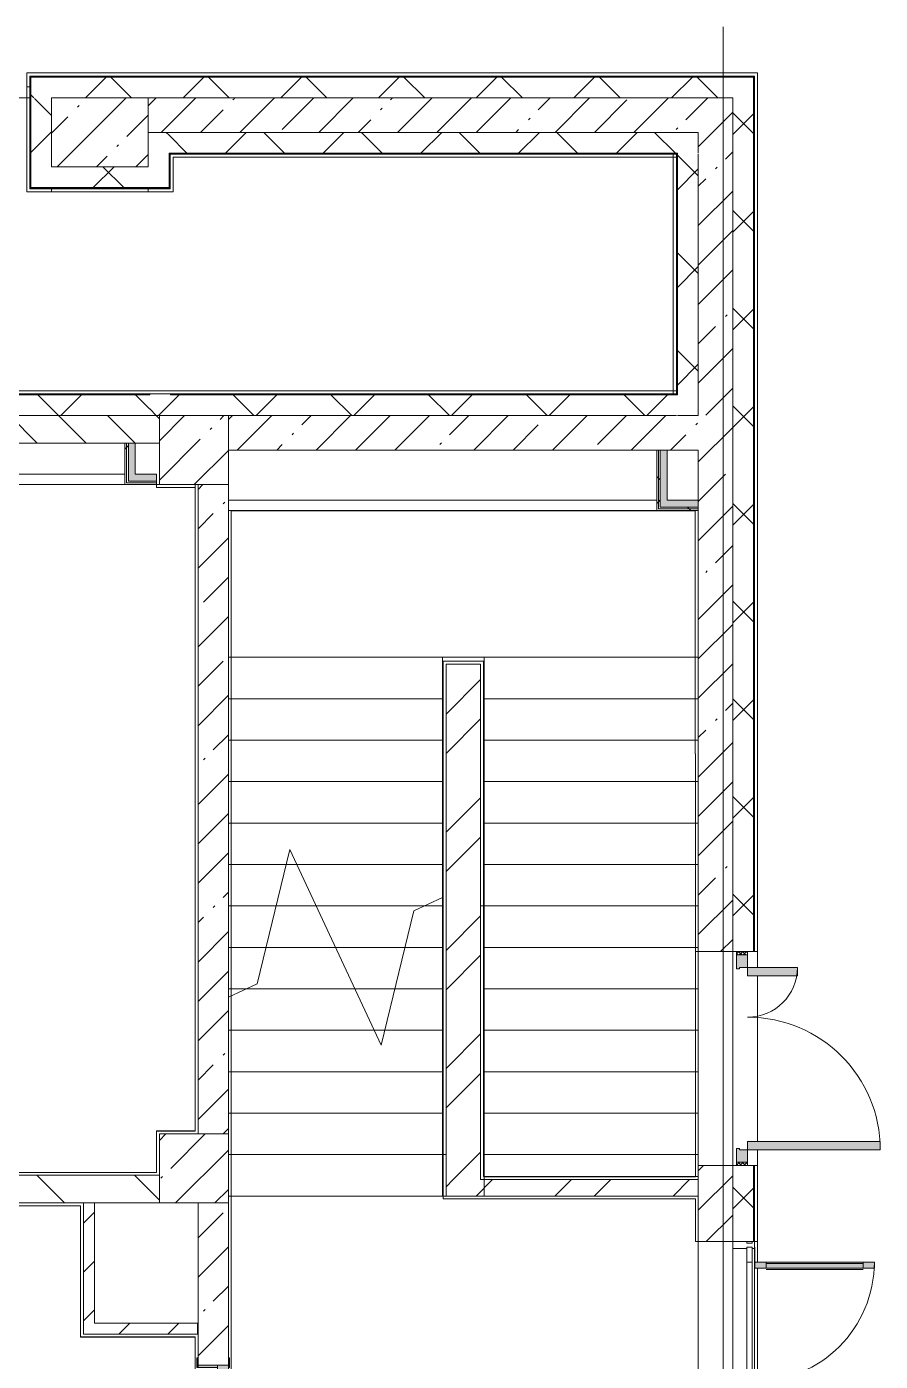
# Model space of a CAD drawing. Header units: millimetres. Extents: x -4029 to 232974, y -8553 to 104777.
# Drawn here: x 191056 to 197234, y 12254 to 21915 of the extents above; entities that cross this region are included whole.
import ezdxf

# ---------------------------------------------------------------- set-up
doc = ezdxf.new("R2010")
doc.units = ezdxf.units.MM
for name, color, linetype, lineweight in [('A-AREA-BNDY-1', 7, 'Continuous', 5), ('A-GLAZ-CWMG-2', 7, 'Continuous', 5), ('A-WALL', 7, 'Continuous', 9), ('A-WALL-4', 7, 'Continuous', 5), ('I-WALL-6', 7, 'Continuous', 5), ('S-COLS-2', 7, 'Continuous', 5), ('S-STRS-2', 7, 'Continuous', 5), ('S-STRS-MBND-2', 7, 'Continuous', 5), ('Оси', 7, 'Continuous', 9)]:
    doc.layers.add(name, color=color, linetype=linetype, lineweight=lineweight)
for name, color, linetype, lineweight, true_color in [('A-DETL-GENF-10', 7, 'Continuous', 5, 0xe2e2e2), ('A-DETL-GENF-9', 7, 'Continuous', 5, 0xaaaaaa), ('A-DOOR-3', 7, 'Continuous', 5, 0xaaaaaa), ('A-DOOR-4', 7, 'Continuous', 5, 0xe2e2e2), ('A-DOOR-FRAM-3', 7, 'Continuous', 5, 0xe2e2e2), ('A-DOOR-FRAM-4', 7, 'Continuous', 5, 0xaaaaaa), ('A-FLOR-2', 7, 'Continuous', 5, 0xaaaaaa), ('I-WALL-4', 7, 'Continuous', 5, 0xe7e7e7)]:
    doc.layers.add(name, color=color, linetype=linetype, lineweight=lineweight, true_color=true_color)
pattern_1 = [(45, (71086.4, 0), (-353.5534, 353.5534), []), (135, (71086.4, 0), (-353.5534, -353.5534), [])]
pattern_2 = [(45, (71086.4, 0), (-285.1231, 285.1231), []), (45, (71371.53, 0), (-285.1231, 285.1231), [504.031, -100.806, 16.764, -84.042])]
pattern_3 = [(45, (71086.4, 0), (-427.6843, 427.6843), []), (45, (71371.5, 0), (-427.6843, 427.6843), [])]
pattern_4 = [(45, (71086.4, 0), (-176.7767, 176.7767), [])]
pattern_5 = [(45, (71086.4, 0), (-530.33, 530.33), []), (135, (71086.4, 0), (-530.33, -530.33), [])]

# ---------------------------------------------------------------- blocks, each defined once
blk = doc.blocks.new('110_Дверь_СКБ_2Ст - Д-1_л_Лестничная клетка EIS60 2-32142534-1_2_1_птичка')
at = {"layer": 'A-DOOR-4'}
for points in [[(612.5, 1010), (612.5, 110), (662.5, 110), (662.5, 1010), (639.9, 1010)], [(-637.5, 510), (-637.5, 110), (-587.5, 110), (-587.5, 510)], [(712.4, 30), (697.5, 30), (699.6, -110), (712.5, -110), (712.5, 30)]]:
    blk.add_hatch(color=256, dxfattribs=at).paths.add_polyline_path(points)
h = blk.add_hatch(color=256, dxfattribs=at)
h.paths.add_polyline_path([(662.5, 110), (662.5, 60), (652.5, 60), (652.5, 30), (712.5, 32.6), (712.5, 110)])
h.paths.add_polyline_path([(-637.5, 110), (-687.5, 110), (-687.2, 30), (-627.5, 35.6), (-627.5, 60), (-637.5, 60), (-637.5, 104.8)])
at = {"layer": 'A-DOOR-FRAM-3'}
for points in [[(-695.5, 118), (-742.5, 118), (-742.5, 110), (-672.5, 110), (-672.5, 118), (-687.5, 118)], [(728.3, 118), (697.5, 118), (697.5, 110), (767.5, 110), (767.5, 118), (729.9, 118)], [(-672.5, 30), (-687.5, 30), (-687.4, -110), (-672.5, -110), (-672.5, -21.5)], [(-687.4, -110), (-742.5, -110.2), (-742.5, -118), (-672.5, -118), (-674.5, -110)], [(767.5, -110), (697.5, -110), (698.9, -118), (767.5, -118)]]:
    blk.add_hatch(color=256, dxfattribs=at).paths.add_polyline_path(points)
at = {"layer": 'A-DOOR-3'}
for p, q in [((662.5, 1010), (612.5, 1010)), ((612.5, 1010), (612.5, 110)), ((662.5, 110), (662.5, 1010)), ((-637.5, 510), (-637.5, 110)), ((-587.5, 510), (-637.5, 510)), ((-587.5, 110), (-587.5, 510)), ((-637.5, 110), (-587.5, 110)), ((612.5, 110), (662.5, 110))]:
    blk.add_line(p, q, dxfattribs=at)
for centre, radius, start, end in [((662.5, 110), 900, 90, 180), ((-637.5, 110), 400, 360, 90)]:
    blk.add_arc(centre, radius, start, end, dxfattribs=at)
at = {"layer": 'A-DOOR-FRAM-4'}
for p, q in [((-672.5, 118), (-742.5, 118)), ((-742.5, 118), (-742.5, 110)), ((-742.5, 110), (-672.5, 110)), ((-637.5, 110), (-687.5, 110)), ((-687.5, 110), (-687.5, 30)), ((-672.5, 110), (-672.5, 118)), ((-637.5, 60), (-637.5, 110)), ((662.5, 110), (662.5, 60)), ((712.5, 110), (662.5, 110)), ((767.5, 118), (697.5, 118)), ((697.5, 118), (697.5, 110)), ((697.5, 110), (767.5, 110)), ((712.5, 30), (712.5, 110)), ((767.5, 110), (767.5, 118)), ((-687.5, 30), (-627.5, 30)), ((-672.5, 30), (-687.5, 30)), ((-687.5, 30), (-687.5, -110)), ((-672.5, -110), (-672.5, 30)), ((-627.5, 60), (-637.5, 60)), ((-627.5, 30), (-627.5, 60)), ((662.5, 60), (652.5, 60)), ((652.5, 60), (652.5, 30)), ((652.5, 30), (712.5, 30)), ((712.5, 30), (697.5, 30)), ((697.5, 30), (697.5, -110)), ((712.5, -110), (712.5, 30)), ((-672.5, -110), (-742.5, -110)), ((-742.5, -110), (-742.5, -118)), ((-742.5, -118), (-672.5, -118)), ((-687.5, -110), (-672.5, -110)), ((-672.5, -118), (-672.5, -110)), ((697.5, -110), (712.5, -110)), ((767.5, -110), (697.5, -110)), ((697.5, -110), (697.5, -118)), ((697.5, -118), (767.5, -118)), ((767.5, -118), (767.5, -110))]:
    blk.add_line(p, q, dxfattribs=at)
blk = doc.blocks.new('BSC_Колонна _Прямоугольная - 700х500-23282984-1_2_1_птичка')
at = {"layer": 'S-COLS-2'}
h = blk.add_hatch(dxfattribs=at)
h.set_pattern_fill('FP_192', color=256, style=0, pattern_type=2)
h.set_pattern_definition([(45, (-120500, -21150), (-285.1231, 285.1231), []), (45, (-120214.88, -21150), (-285.1231, 285.1231), [504.031, -100.806, 16.764, -84.042])])
h.paths.add_polyline_path([(-350, -250), (350, -250), (350, 250), (-350, 250)])
for p, q in [((350, 250), (-350, 250)), ((-350, 250), (-350, -250)), ((350, -250), (350, 250)), ((-350, -250), (350, -250))]:
    blk.add_line(p, q, dxfattribs=at)
blk = doc.blocks.new('110_Дверь_СКБ_2Ст_Наружная - ДН-3_1_л__ Двухстворчатая 1200 х2900 из подвала EI30-23667726-1_2_1_птичка')
at = {"layer": 'A-DOOR-3'}
h = blk.add_hatch(dxfattribs=at)
h.set_pattern_fill('FP_84', color=256, style=0, pattern_type=2)
h.set_pattern_definition([(135, (1526.41, 143.685), (-14.14214, -14.14214), []), (225, (1526.41, 143.685), (14.14214, -14.14214), [])])
h.paths.add_polyline_path([(794.5, 29), (769.5, 29), (769.9, -51), (794.5, -51), (794.5, -31)])
at = {"layer": 'A-DOOR-4'}
for points in [[(679.5, 31), (679.5, 989), (619.5, 989), (619.5, 29), (679.5, 29)], [(-580.5, 389), (-640.5, 389), (-640.5, 29), (-580.5, 31), (-580.5, 101)]]:
    blk.add_hatch(color=256, dxfattribs=at).paths.add_polyline_path(points)
h = blk.add_hatch(color=256, dxfattribs=at)
h.paths.add_polyline_path([(769.5, -39.6), (769.5, 29), (679.5, 29), (679.5, -31), (669.5, -31), (669.5, -51), (769.5, -50.6)])
h.paths.add_polyline_path([(-630.5, -51), (-630.5, -31), (-640.5, -31), (-640.5, 29), (-730.5, 29), (-730.5, -51), (-640.5, -51)])
at = {"layer": 'A-DOOR-FRAM-4'}
h = blk.add_hatch(dxfattribs=at)
h.set_pattern_fill('FP_85', color=256, style=0, pattern_type=2)
h.set_pattern_definition([(45, (-596.384, 143.685), (-14.1421, 14.1421), []), (135, (-596.384, 143.685), (-14.1421, -14.1421), [])])
h.paths.add_polyline_path([(-730.5, -51), (-730.5, 29), (-755.5, 29), (-755.5, -51)])
at = {"layer": 'A-DOOR-3'}
for p, q in [((679.5, 989), (619.5, 989)), ((619.5, 989), (619.5, 29)), ((679.5, 29), (679.5, 989)), ((-640.5, 389), (-640.5, 29)), ((-580.5, 389), (-640.5, 389)), ((-580.5, 29), (-580.5, 389)), ((-640.5, 29), (-580.5, 29)), ((619.5, 29), (679.5, 29))]:
    blk.add_line(p, q, dxfattribs=at)
for centre, radius, start, end in [((679.5, 29), 960, 90, 180), ((-640.5, 29), 360, 0, 90)]:
    blk.add_arc(centre, radius, start, end, dxfattribs=at)
at = {"layer": 'A-DOOR-FRAM-4'}
for p, q in [((-730.5, 29), (-755.5, 29)), ((-755.5, 29), (-755.5, -51)), ((-640.5, 29), (-730.5, 29)), ((-730.5, 29), (-730.5, -51)), ((-730.5, -51), (-730.5, 29)), ((-640.5, -31), (-640.5, 29)), ((679.5, 29), (679.5, -31)), ((769.5, 29), (679.5, 29)), ((769.5, -51), (769.5, 29)), ((794.5, 29), (769.5, 29)), ((769.5, 29), (769.5, -51)), ((794.5, -51), (794.5, 29)), ((-755.5, -51), (-730.5, -51)), ((-730.5, -51), (-630.5, -51)), ((-630.5, -31), (-640.5, -31)), ((-630.5, -51), (-630.5, -31)), ((679.5, -31), (669.5, -31)), ((669.5, -31), (669.5, -51)), ((669.5, -51), (769.5, -51)), ((769.5, -51), (794.5, -51))]:
    blk.add_line(p, q, dxfattribs=at)
blk = doc.blocks.new('Прямоугольный импост - Импост структурный с накладкой - 160мм-18691760-1_2_1_птичка')
at = {"layer": 'A-GLAZ-CWMG-2'}
for p, q in [((-50, 0), (-50, 17)), ((-50, 17), (0, 17)), ((0, 0), (-10, 0)), ((-10, 0), (-10, -40)), ((0, 17), (0, 0)), ((-50, -140), (-50, -40)), ((-10, -40), (0, -40)), ((0, -40), (0, -140)), ((0, -140), (-50, -140))]:
    blk.add_line(p, q, dxfattribs=at)
blk = doc.blocks.new('Дверь_Витражная_СКБ_2Ст - ВН-6-31912847-1_2_1_птичка')
at = {"layer": 'A-DETL-GENF-10'}
for points in [[(-643, -39), (-643, -370), (-598, -370), (-598, -20), (-643, -20)], [(562, -39), (562, -884), (607, -884), (607, -20), (562, -20)], [(607, -17), (607, -20), (705, -17)]]:
    blk.add_hatch(color=256, dxfattribs=at).paths.add_polyline_path(points)
at = {"layer": 'A-DETL-GENF-9'}
for p, q in [((-607, -20), (-715, -20)), ((-715, -20), (-607, -20)), ((-598, -20), (-643, -20)), ((-643, -370), (-643, -20)), ((-598, -20), (-643, -20)), ((-643, -20), (-643, -370)), ((-598, -370), (-598, -20)), ((-598, -370), (-598, -20)), ((562, -20), (607, -20)), ((562, -884), (562, -20)), ((562, -20), (562, -884)), ((607, -20), (562, -20)), ((607, -884), (607, -20)), ((607, -884), (607, -20)), ((607, -20), (715, -20)), ((607, -20), (715, -20)), ((-643, -100), (-598, -100)), ((-633, -290), (-633, -100)), ((-589, -290), (-589, -100)), ((553, -804), (553, -100)), ((607, -100), (562, -100)), ((597, -804), (597, -100)), ((-643, -290), (-598, -290)), ((-643, -370), (-598, -370)), ((-643, -370), (-598, -370)), ((607, -804), (562, -804)), ((607, -884), (562, -884)), ((562, -884), (607, -884))]:
    blk.add_line(p, q, dxfattribs=at)
at = {"layer": 'A-DOOR-3'}
for p, q in [((-715, 40), (-607, 40)), ((-715, 0), (-715, 40)), ((-607, 40), (-607, 0)), ((607, 40), (715, 40)), ((607, 0), (607, 40)), ((715, 40), (715, 0)), ((-607, 0), (-715, 0)), ((-607, -370), (-607, -20)), ((715, 0), (607, 0)), ((607, -884), (607, -20))]:
    blk.add_line(p, q, dxfattribs=at)
for centre, radius, start, end in [((-607, -20), 350, 270, 0), ((607, -20), 864, 180, 270)]:
    blk.add_arc(centre, radius, start, end, dxfattribs=at)
blk = doc.blocks.new('Прямоугольный импост - Импост структурный с накладкой - 160мм-23689444-1_2_1_птичка')
at = {"layer": 'A-GLAZ-CWMG-2'}
for p, q in [((125081, 13070), (125081, 11660)), ((125238, 13070), (125238, 11660)), ((125181, 12972), (125181, 11758)), ((125221, 12972), (125221, 11758))]:
    blk.add_line(p, q, dxfattribs=at)
blk = doc.blocks.new('BSC_Колонна _Прямоугольная - 500х500-V170-1_2_1_птичка')
at = {"layer": 'S-COLS-2'}
h = blk.add_hatch(dxfattribs=at)
h.set_pattern_fill('FP_204', color=256, style=0, pattern_type=2)
h.set_pattern_definition([(45, (-121180, -18850), (-285.1231, 285.1231), []), (45, (-120894.88, -18850), (-285.1231, 285.1231), [504.031, -100.806, 16.764, -84.042])])
h.paths.add_polyline_path([(230, -250), (250, -250), (250, 250), (-250, 250), (-250, -250), (30, -250)])
for p, q in [((250, 250), (-250, 250)), ((-250, 250), (-250, -250)), ((250, -250), (250, 250)), ((-250, -250), (250, -250))]:
    blk.add_line(p, q, dxfattribs=at)
blk = doc.blocks.new('BSC_Колонна _Прямоугольная - 500х500-22291386-1_2_1_птичка')
at = {"layer": 'S-COLS-2'}
h = blk.add_hatch(dxfattribs=at)
h.set_pattern_fill('FP_205', color=256, style=0, pattern_type=2)
h.set_pattern_definition([(45, (-121180, -13650), (-285.1231, 285.1231), []), (45, (-120894.88, -13650), (-285.1231, 285.1231), [504.031, -100.806, 16.764, -84.042])])
h.paths.add_polyline_path([(-250, -250), (250, -250), (250, 250), (-250, 250), (-250, -200)])
for p, q in [((250, 250), (-250, 250)), ((-250, 250), (-250, -250)), ((250, -250), (250, 250)), ((-250, -250), (250, -250))]:
    blk.add_line(p, q, dxfattribs=at)
blk = doc.blocks.new('BSC_Колонна _Прямоугольная - 500х500-V177-1_2_1_птичка')
at = {"layer": 'S-COLS-2'}
for p, q in [((250, 250), (-250, 250)), ((-250, 250), (-250, -250)), ((250, -250), (250, 250)), ((-250, -250), (250, -250))]:
    blk.add_line(p, q, dxfattribs=at)
blk = doc.blocks.new('Зашивка приборов отопления2 - Зашивка приборов отопления-33269377-1_2_1_птичка')
at = {"layer": 'A-WALL-4'}
for p, q in [((119410, 18900), (118210, 18900)), ((120680.1, 18675), (120680.1, 18900)), ((118010, 18675), (120680.1, 18675)), ((120680.1, 18675), (118010, 18675)), ((120680.1, 18600), (120680.1, 18675)), ((118010, 18600), (120680.1, 18600))]:
    blk.add_line(p, q, dxfattribs=at)
blk = doc.blocks.new('Зашивка приборов отопления3 - Зашивка приборов отопления-33270266-1_2_1_птичка')
at = {"layer": 'A-WALL-4'}
for p, q in [((121430, 18487.5), (124530, 18487.5)), ((124530, 18487.5), (121430, 18487.5)), ((121430, 18412.5), (124530, 18412.5))]:
    blk.add_line(p, q, dxfattribs=at)

msp = doc.modelspace()

# ---------------------------------------------------------------- hatches: boundary and pattern name
at = {"layer": 'A-WALL-4'}
h = msp.add_hatch(dxfattribs=at)
h.set_pattern_fill('FP_135', color=256, style=0, pattern_type=2)
h.set_pattern_definition(pattern_1)
h.paths.add_polyline_path([(196166.4063, 21400), (196162.0373, 21550), (191086.4063, 21550), (191086.4063, 21400), (196000.2185, 21400)])
h = msp.add_hatch(dxfattribs=at)
h.set_pattern_fill('FP_135', color=256, style=0, pattern_type=2)
h.set_pattern_definition(pattern_1)
h.paths.add_polyline_path([(196316.4063, -250), (196316.4063, 7700.0442), (196166.4063, 7700.0442), (196166.4063, -250), (196276.4063, -250)])
h.paths.add_polyline_path([(196314.7586, 8900.0442), (196316.4063, 8900.0442), (196316.4063, 10820.0001), (196166.4063, 10820.0001), (196166.4063, 8900.0442), (196276.4063, 8900.0442)])
h.paths.add_polyline_path([(196316.4063, 13120.0001), (196316.4063, 13670.0001), (196166.4063, 13670.0001), (196166.4063, 13120.0001), (196276.4063, 13120.0001)])
h.paths.add_polyline_path([(196316.4063, 15220.0001), (196316.4063, 21550), (196166.4063, 21550), (196166.4063, 15220.0001), (196276.4063, 15220.0001)])
h = msp.add_hatch(dxfattribs=at)
h.set_pattern_fill('FP_135', color=256, style=0, pattern_type=2)
h.set_pattern_definition(pattern_1)
h.paths.add_polyline_path([(191236.4063, 20750), (191236.4063, 21400), (191086.4063, 21395.4361), (191086.4063, 20750)])
h = msp.add_hatch(dxfattribs=at)
h.set_pattern_fill('FP_135', color=256, style=0, pattern_type=2)
h.set_pattern_definition(pattern_1)
h.paths.add_polyline_path([(191936.4063, 20750), (192086.4063, 20750), (192086.4063, 21150), (191936.4063, 21150), (191936.4063, 20900)])
h = msp.add_hatch(dxfattribs=at)
h.set_pattern_fill('FP_135', color=256, style=0, pattern_type=2)
h.set_pattern_definition(pattern_1)
h.paths.add_polyline_path([(195766.4063, 21000), (195916.4063, 21000), (195916.4063, 21150), (192086.4063, 21150), (192089.4062, 21000.0041), (193902.7026, 21000)])
h = msp.add_hatch(dxfattribs=at)
h.set_pattern_fill('FP_135', color=256, style=0, pattern_type=2)
h.set_pattern_definition(pattern_1)
h.paths.add_polyline_path([(195916.4063, 19100), (195916.4063, 21000), (195766.4063, 20997), (195766.4063, 19100), (195862.5691, 19100)])
h = msp.add_hatch(dxfattribs=at)
h.set_pattern_fill('FP_135', color=256, style=0, pattern_type=2)
h.set_pattern_definition(pattern_1)
h.paths.add_polyline_path([(191236.4063, 20750), (191936.4063, 20750), (191936.4063, 20900), (191236.4063, 20900)])
h = msp.add_hatch(dxfattribs=at)
h.set_pattern_fill('FP_135', color=256, style=0, pattern_type=2)
h.set_pattern_definition(pattern_1)
h.paths.add_polyline_path([(183986.855, 19100), (183995.2438, 19100), (183976.855, 19125), (183985.37, 19103.7125)])
h.paths.add_polyline_path([(183906.855, 19100), (183886.855, 19218.2489), (183892.184, 19100)])
h.paths.add_polyline_path([(187186.855, 19100), (189288.4062, 19100), (189288.4062, 19250), (186586.855, 19250), (186586.855, 19100), (187186.4062, 19100)])
h.paths.add_polyline_path([(191938.4063, 19100), (191946.4063, 19100), (191943.4063, 19250), (190504.4062, 19250), (190504.4062, 19100), (191805.1867, 19100)])
h.paths.add_polyline_path([(183942.747, 19158.92), (183939.5022, 19177.0545), (183936.855, 19180.7139), (183936.855, 19250), (183886.7331, 19250), (183892.184, 19228.8159), (183939.5022, 19163.4054)])
h = msp.add_hatch(dxfattribs=at)
h.set_pattern_fill('FP_135', color=256, style=0, pattern_type=2)
h.set_pattern_definition(pattern_1)
h.paths.add_polyline_path([(192016.4063, 19100), (192096.4063, 19100), (192096.4063, 19258), (191946.4063, 19253), (191946.4063, 19100)])
h = msp.add_hatch(dxfattribs=at)
h.set_pattern_fill('FP_135', color=256, style=0, pattern_type=2)
h.set_pattern_definition(pattern_1)
h.paths.add_polyline_path([(195758.4063, 19100), (195766.4063, 19100), (195763.4063, 19250), (192096.4063, 19250), (192096.4063, 19100), (194951.4605, 19100)])
h = msp.add_hatch(dxfattribs=at)
h.set_pattern_fill('FP_117', color=256, style=0, pattern_type=2)
h.set_pattern_definition([(135, (71086.4, 0), (-176.7767, -176.7767), [])])
h.paths.add_polyline_path([(192016.4063, 18900), (192016.4063, 19100), (190496.4062, 19100), (190496.4062, 18900), (191996.4063, 18900)])
h.paths.add_polyline_path([(189296.4062, 18900), (189291.4062, 19100), (189096.4063, 19100), (189096.4063, 18900), (189183.2919, 18900)])
at = {"layer": 'I-WALL-4'}
for points in [[(191842.0183, 18675), (191842.0183, 18900), (191792.0183, 18900), (191792.0183, 18675), (191805.1867, 18675)], [(195691.4063, 18487.5), (195691.4063, 18850), (195641.4063, 18847.9839), (195641.4063, 18487.5)], [(191996.4063, 18625), (191996.4063, 18675), (191792.0183, 18675), (191792.0183, 18625), (191946.4063, 18625)], [(195916.4063, 18437.5), (195916.4063, 18487.5), (195641.4063, 18487.5), (195641.4063, 18437.5), (195914.4486, 18437.5)]]:
    msp.add_hatch(color=256, dxfattribs=at).paths.add_polyline_path(points)
at = {"layer": 'I-WALL-6'}
h = msp.add_hatch(dxfattribs=at)
h.set_pattern_fill('FP_116', color=256, style=0, pattern_type=2)
h.set_pattern_definition(pattern_2)
h.paths.add_polyline_path([(193902.7026, 21150), (195916.4063, 21150), (195916.4063, 21400), (191936.4063, 21400), (191936.4063, 21150)])
h = msp.add_hatch(dxfattribs=at)
h.set_pattern_fill('FP_116', color=256, style=0, pattern_type=2)
h.set_pattern_definition(pattern_2)
h.paths.add_polyline_path([(196166.4063, 10600), (196166.4063, 10820.0001), (195916.4063, 10820.0001), (195916.4063, 10600), (196144.1083, 10600)])
h.paths.add_polyline_path([(196166.4063, 13120.0001), (196166.4063, 13670.0001), (195916.4063, 13670.0001), (195916.4063, 13120.0001), (196000.2185, 13120.0001)])
h.paths.add_polyline_path([(195916.4063, 15220.0001), (196166.4063, 15220.0001), (196166.4063, 21400), (195916.4063, 21400), (195916.4063, 15550.0001)])
h = msp.add_hatch(dxfattribs=at)
h.set_pattern_fill('FP_116', color=256, style=0, pattern_type=2)
h.set_pattern_definition(pattern_2)
h.paths.add_polyline_path([(195758.4063, 18850), (195916.4063, 18850), (195916.4063, 19100), (192516.4063, 19100), (192516.4063, 18850), (195691.4063, 18850)])
h = msp.add_hatch(dxfattribs=at)
h.set_pattern_fill('FP_213', color=256, style=0, pattern_type=2)
h.set_pattern_definition(pattern_5)
h.paths.add_polyline_path([(191776.3933, 18612.5), (191779.5183, 18612.5), (191779.5183, 18900), (191767.0183, 18900), (191767.0183, 18612.5)])
h = msp.add_hatch(dxfattribs=at)
h.set_pattern_fill('FP_213', color=256, style=0, pattern_type=2)
h.set_pattern_definition(pattern_5)
h.paths.add_polyline_path([(191792.0183, 18625), (191792.0183, 18900), (191779.5183, 18900), (191779.5183, 18625)])
h = msp.add_hatch(dxfattribs=at)
h.set_pattern_fill('FP_213', color=256, style=0, pattern_type=2)
h.set_pattern_definition(pattern_5)
h.paths.add_polyline_path([(195628.9063, 18425), (195628.9063, 18850), (195616.4063, 18850), (195616.4063, 18425)])
h = msp.add_hatch(dxfattribs=at)
h.set_pattern_fill('FP_213', color=256, style=0, pattern_type=2)
h.set_pattern_definition(pattern_5)
h.paths.add_polyline_path([(195641.4063, 18437.5), (195641.4063, 18850), (195628.9063, 18848.9919), (195628.9063, 18437.5)])
h = msp.add_hatch(dxfattribs=at)
h.set_pattern_fill('FP_116', color=256, style=0, pattern_type=2)
h.set_pattern_definition(pattern_2)
h.paths.add_polyline_path([(192516.4063, 10380), (192516.4063, 10825), (192296.4063, 10825), (192296.4063, 10380)])
h.paths.add_polyline_path([(192296.4063, 12225), (192516.4063, 12225), (192516.4063, 13400), (192296.4063, 13400), (192296.4063, 12280)])
h.paths.add_polyline_path([(192478.9063, 13900), (192516.4063, 13900), (192516.4063, 18600), (192296.4063, 18600), (192296.4063, 13900), (192414.9109, 13900)])
h = msp.add_hatch(dxfattribs=at)
h.set_pattern_fill('FP_213', color=256, style=0, pattern_type=2)
h.set_pattern_definition(pattern_5)
h.paths.add_polyline_path([(195916.4063, 18412.5), (195915.4274, 18425), (195616.4063, 18425), (195616.4063, 18412.5), (195915.3558, 18412.5)])
h = msp.add_hatch(dxfattribs=at)
h.set_pattern_fill('FP_213', color=256, style=0, pattern_type=2)
h.set_pattern_definition(pattern_5)
h.paths.add_polyline_path([(195691.4063, 18425), (195916.4063, 18425), (195914.4486, 18437.5), (195628.9063, 18437.5), (195628.9063, 18425), (195641.4063, 18425)])
h = msp.add_hatch(dxfattribs=at)
h.set_pattern_fill('FP_176', color=256, style=0, pattern_type=2)
h.set_pattern_definition(pattern_3)
h.paths.add_polyline_path([(194091.4063, 13570), (194341.4063, 13570), (194341.4063, 17300), (194091.4063, 17300), (194091.4063, 13750)])
h = msp.add_hatch(dxfattribs=at)
h.set_pattern_fill('FP_134', color=256, style=0, pattern_type=2)
h.set_pattern_definition([(135, (71086.4, 0), (-353.5534, -353.5534), [])])
h.paths.add_polyline_path([(192016.4063, 13400), (192016.4063, 13600), (187186.4062, 13600), (187186.4062, 13400), (191805.1867, 13400)])
h = msp.add_hatch(dxfattribs=at)
h.set_pattern_fill('FP_176', color=256, style=0, pattern_type=2)
h.set_pattern_definition(pattern_3)
h.paths.add_polyline_path([(194376.1489, 13450), (195916.4063, 13450), (195916.4063, 13570), (194091.4063, 13570), (194091.4063, 13450), (194366.4063, 13450)])
h = msp.add_hatch(dxfattribs=at)
h.set_pattern_fill('FP_133', color=256, style=0, pattern_type=2)
h.set_pattern_definition(pattern_4)
h.paths.add_polyline_path([(191466.4063, 12450), (191546.4063, 12450), (191546.4063, 13400), (191466.4063, 13400), (191466.4063, 12571.2868)])
h = msp.add_hatch(dxfattribs=at)
h.set_pattern_fill('FP_133', color=256, style=0, pattern_type=2)
h.set_pattern_definition(pattern_4)
h.paths.add_polyline_path([(192291.4063, 12450), (192291.4063, 12530), (191546.4063, 12530), (191546.4063, 12450), (192276.4062, 12450)])

# ---------------------------------------------------------------- linework, layer by layer
at = {"layer": 'A-AREA-BNDY-1', "flags": 128}
for points in [[(189117.4063, 18600), (189117.4063, 13621), (191995.4063, 13621), (191995.4063, 13921), (192275.4062, 13921), (192275.4062, 18579), (191995.9063, 18579), (191995.9063, 18600), (191766.5183, 18600)], [(195895.4063, 10821.0001), (195916.4063, 10821.0001), (195916.4063, 13120.0001), (195896.4063, 13120.0001), (195896.4063, 13429), (194070.4063, 13429), (194070.4063, 17321), (194362.4063, 17321), (194362.4063, 13591), (195916.4063, 13591), (195916.4063, 15220.0001), (195896.4063, 15220.0001), (195896.4063, 16650.1621), (195895.4063, 16650.1621), (195895.4063, 18411.5), (195500.8967, 18411.5), (192537.4063, 18411.5), (192537.4063, 14230.4102), (192536.4063, 14230.4102), (192536.4063, 14228.1505), (192537.4063, 14228.1505), (192537.4063, 10621), (195895.4063, 10621)]]:
    msp.add_lwpolyline(points, close=True, dxfattribs=at)
msp.add_lwpolyline([(171916.4062, 10621), (178195.4063, 10621), (178195.4063, 11411.0038), (178196.4063, 11411.0038), (178196.4063, 10621), (192275.4062, 10621), (192275.4062, 12429), (191445.4063, 12429), (191445.4063, 13379), (186685.9062, 13379), (186685.9062, 13400), (182816.4063, 13400), (182816.4063, 13540), (182309.9159, 13540), (182137.4063, 13540), (182137.4063, 13379), (180935.9063, 13379), (180935.9063, 13400), (177696.4063, 13400), (177696.4063, 13379), (176486.4063, 13379), (176486.4063, 13400), (172484.9062, 13400)], dxfattribs=at)
at = {"layer": 'A-FLOR-2'}
for p, q in [((191056.4063, 21400), (182358.5669, 21400)), ((191996.4063, 18600), (192016.4063, 18600)), ((192276.4062, 18600), (192276.4062, 13920)), ((195916.4063, 15550.0001), (194341.4063, 15550.0001)), ((194366.4063, 15550.0001), (194366.4063, 13590)), ((195896.4063, 13590), (195896.4063, 15550.0001)), ((191996.4063, 13920), (191996.4063, 13620)), ((192276.4062, 13920), (191996.4063, 13920)), ((194091.4063, 13750), (194066.4063, 13750)), ((191996.4063, 13620), (189116.4063, 13620)), ((194366.4063, 13590), (195896.4063, 13590)), ((194091.4063, 13450), (194066.4063, 13450)), ((184760.6265, 13380), (191446.4063, 13380)), ((191446.4063, 12430), (191446.4063, 13380)), ((192276.4062, 12430), (191446.4063, 12430)), ((192276.4062, 12225), (192276.4062, 12430))]:
    msp.add_line(p, q, dxfattribs=at)
at = {"layer": 'A-WALL'}
for p, q in [((191083.4063, 21553), (196319.4063, 21553)), ((191083.4063, 20747), (191083.4063, 21553)), ((191086.4063, 21550), (196316.4063, 21550)), ((191086.4063, 20750), (191086.4063, 21550)), ((196316.4063, 15220.0001), (196316.4063, 21550)), ((196319.4063, 15220.0001), (196319.4063, 21553)), ((196166.4063, 21400), (196166.4063, 15220.0001)), ((192094.4063, 21150), (192086.4063, 21150)), ((195916.4063, 21000), (195916.4063, 21150)), ((195766.4063, 21000), (192086.4063, 21000)), ((192086.4063, 20750), (192086.4063, 21000)), ((195763.4063, 20997), (192089.4063, 20997)), ((192089.4063, 20747), (192089.4063, 20997)), ((192094.4063, 20997), (192094.4063, 20992)), ((195763.4063, 19253), (195763.4063, 20997)), ((195766.4063, 19250), (195766.4063, 21000)), ((195916.4063, 20992), (195916.4063, 19100)), ((192089.4063, 20747), (191083.4063, 20747)), ((192086.4063, 20750), (191086.4063, 20750)), ((191943.4063, 19253), (190501.4062, 19253)), ((191946.4063, 19250), (190504.4062, 19250)), ((191938.4063, 19253), (191938.4063, 19258)), ((191943.4063, 19258), (191943.4063, 19253)), ((191946.4063, 19258), (191946.4063, 19250)), ((192096.4063, 19250), (192096.4063, 19258)), ((192096.4063, 19253), (195763.4063, 19253)), ((192096.4063, 19250), (195766.4063, 19250)), ((192016.4063, 19100), (190496.4062, 19100)), ((195766.4063, 19100), (195916.4063, 19100)), ((191779.5183, 18900), (191779.5183, 18612.5)), ((191792.0183, 18900), (191792.0183, 18625)), ((195691.4063, 18850), (195616.4063, 18850)), ((195628.9063, 18850), (195628.9063, 18425)), ((195641.4063, 18850), (195641.4063, 18437.5)), ((191779.5183, 18612.5), (191996.4063, 18612.5)), ((191792.0183, 18625), (191996.4063, 18625)), ((195916.4063, 18412.5), (195916.4063, 18487.5)), ((195628.9063, 18425), (195916.4063, 18425)), ((195641.4063, 18437.5), (195916.4063, 18437.5)), ((196166.4063, 13670.0001), (196166.4063, 13120.0001)), ((196316.4063, 13120.0001), (196316.4063, 13670.0001)), ((196319.4063, 13120.0001), (196319.4063, 13670.0001)), ((195916.4063, 13450), (195916.4063, 13570)), ((191546.4063, 13400), (191466.4063, 13400))]:
    msp.add_line(p, q, dxfattribs=at)
at = {"layer": 'A-WALL-4'}
for p, q in [((191056.4063, 21580), (196346.4063, 21580)), ((191056.4063, 20720), (191056.4063, 21580)), ((196324.4063, 21558), (191078.4063, 21558)), ((191078.4063, 21558), (191078.4063, 20742)), ((196324.4063, 15220.0001), (196324.4063, 21558)), ((196346.4063, 21580), (196346.4063, 15105.0001)), ((191078.4063, 21479), (191056.4063, 21479)), ((191078.4063, 21400), (191056.4063, 21400)), ((191936.4063, 21400), (196166.4063, 21400)), ((192094.4063, 20992), (195758.4063, 20992)), ((192094.4063, 20742), (192094.4063, 20992)), ((195758.4063, 20970), (192116.4063, 20970)), ((192116.4063, 20970), (192116.4063, 20720)), ((195736.4063, 19258), (195736.4063, 20992.03)), ((195758.4063, 20992), (195758.4063, 19258)), ((192116.4063, 20720), (191056.4063, 20720)), ((191078.4063, 20742), (192094.4063, 20742)), ((191236.4063, 20742), (191236.4063, 20720)), ((191936.4063, 20720), (191936.4063, 20742)), ((186438.855, 19280), (195758.4697, 19280)), ((192096.4063, 19258), (186586.855, 19258)), ((195758.4063, 19258), (192096.4063, 19258)), ((189096.4063, 18900), (192016.4063, 18900)), ((196166.4063, 15220.0001), (196194.4063, 15220.0001)), ((196166.4063, 13670.0001), (196166.4063, 15220.0001)), ((196274.4063, 15220.0001), (196346.4063, 15220.0001)), ((196346.4063, 15045.0001), (196346.4063, 13845.0001)), ((196346.4063, 13785.0001), (196346.4063, 12972.0001)), ((196194.4063, 13670.0001), (196166.4063, 13670.0001)), ((196346.4063, 13670.0001), (196274.4063, 13670.0001)), ((196324.4063, 13120.0001), (196324.4063, 13670.0001)), ((196166.4063, 13120.0001), (196346.4063, 13120.0001)), ((196166.4063, 10820.0001), (196166.4063, 13120.0001)), ((196346.4063, 12927.0001), (196346.4063, 11767.0002))]:
    msp.add_line(p, q, dxfattribs=at)
at = {"layer": 'I-WALL-6'}
for p, q in [((195916.4063, 21400), (191936.4063, 21400)), ((191936.4063, 21150), (195916.4063, 21150)), ((195758.4063, 19100), (192516.4063, 19100)), ((191767.0183, 18900), (191767.0183, 18600)), ((191842.0183, 18675), (191842.0183, 18900)), ((192516.4063, 18850), (195616.4063, 18850)), ((195616.4063, 18850), (195616.4063, 18412.5)), ((195691.4063, 18850), (195916.4063, 18850)), ((195691.4063, 18487.5), (195691.4063, 18850)), ((195916.4063, 18850), (195916.4063, 18487.5)), ((191996.4063, 18675), (191842.0183, 18675)), ((191996.4063, 18600), (191996.4063, 18675)), ((191767.0183, 18600), (191996.4063, 18600)), ((192296.4063, 18600), (192296.4063, 13900)), ((192516.4063, 13900), (192516.4063, 18600)), ((195916.4063, 18487.5), (195691.4063, 18487.5)), ((195616.4063, 18412.5), (195916.4063, 18412.5)), ((195916.4063, 18412.5), (195916.4063, 13570)), ((194091.4063, 17300), (194091.4063, 13450)), ((194341.4063, 17300), (194091.4063, 17300)), ((194341.4063, 13570), (194341.4063, 17300)), ((195916.4063, 15220.0001), (196166.4063, 15220.0001)), ((196166.4063, 13670.0001), (195916.4063, 13670.0001)), ((192016.4063, 13600), (189096.4063, 13600)), ((195916.4063, 13570), (194341.4063, 13570)), ((194091.4063, 13450), (195916.4063, 13450)), ((195916.4063, 10600), (195916.4063, 13450)), ((187186.4062, 13400), (191466.4063, 13400)), ((191466.4063, 13400), (191466.4063, 12450)), ((191546.4063, 13400), (192016.4063, 13400)), ((191546.4063, 12530), (191546.4063, 13400)), ((192296.4063, 13400), (192296.4063, 12280)), ((192516.4063, 12280), (192516.4063, 13400)), ((195916.4063, 13120.0001), (196166.4063, 13120.0001)), ((192291.4063, 12530), (191546.4063, 12530)), ((192291.4063, 12450), (192291.4063, 12530)), ((191466.4063, 12450), (192291.4063, 12450))]:
    msp.add_line(p, q, dxfattribs=at)
at = {"layer": 'S-STRS-2'}
for p, q in [((192516.4063, 17350), (194066.4063, 17350)), ((192516.4063, 17350), (194066.4063, 17350)), ((194066.4063, 17350), (194366.4063, 17350.0001)), ((194066.4063, 17050), (194066.4063, 17350)), ((195916.4063, 17350.0001), (194366.4063, 17350.0001)), ((194366.4063, 17350.0001), (194366.4063, 17050.0001)), ((195916.4063, 17350.0001), (194366.4063, 17350.0001)), ((192516.4063, 17050), (194066.4063, 17050)), ((192516.4063, 17050), (194066.4063, 17050)), ((194066.4063, 16750), (194066.4063, 17050)), ((194366.4063, 17050.0001), (194366.4063, 16750.0001)), ((195916.4063, 17050.0001), (194366.4063, 17050.0001)), ((195916.4063, 17050.0001), (194366.4063, 17050.0001)), ((192516.4063, 16750), (194066.4063, 16750)), ((192516.4063, 16750), (194066.4063, 16750)), ((194066.4063, 16450), (194066.4063, 16750)), ((194366.4063, 16750.0001), (194366.4063, 16450.0001)), ((195916.4063, 16750.0001), (194366.4063, 16750.0001)), ((195916.4063, 16750.0001), (194366.4063, 16750.0001)), ((192516.4063, 16450), (194066.4063, 16450)), ((192516.4063, 16450), (194066.4063, 16450)), ((194066.4063, 16150), (194066.4063, 16450)), ((194366.4063, 16450.0001), (194366.4063, 16150.0001)), ((195916.4063, 16450.0001), (194366.4063, 16450.0001)), ((195916.4063, 16450.0001), (194366.4063, 16450.0001)), ((192516.4063, 16150), (194066.4063, 16150)), ((192516.4063, 16150), (194066.4063, 16150)), ((194066.4063, 15850), (194066.4063, 16150)), ((194366.4063, 16150.0001), (194366.4063, 15850.0001)), ((195916.4063, 16150.0001), (194366.4063, 16150.0001)), ((195916.4063, 16150.0001), (194366.4063, 16150.0001)), ((192516.4063, 15850), (192934.9756, 15850)), ((192516.4063, 15850), (192934.9756, 15850)), ((192934.9756, 15850), (193011.6217, 15850)), ((192934.9756, 15850), (193011.6217, 15850)), ((193011.6217, 15850), (194066.4063, 15850)), ((193011.6217, 15850), (194066.4063, 15850)), ((194066.4063, 15611.3884), (194066.4063, 15850)), ((194366.4063, 15850.0001), (194366.4063, 15550.0001)), ((195916.4063, 15850.0001), (194366.4063, 15850.0001)), ((195916.4063, 15850.0001), (194366.4063, 15850.0001)), ((194066.4063, 15550), (194066.4063, 15611.3884)), ((192516.4063, 15550), (192862.0664, 15550)), ((192516.4063, 15550), (192862.0664, 15550)), ((192862.0664, 15550), (193151.514, 15550)), ((192862.0664, 15550), (193151.514, 15550)), ((193151.514, 15550), (193934.7583, 15550)), ((193151.514, 15550), (193934.7583, 15550)), ((193934.7583, 15550), (194066.4063, 15550)), ((193934.7583, 15550), (194066.4063, 15550)), ((194066.4063, 15250), (194066.4063, 15550)), ((195916.4063, 15550.0001), (194366.4063, 15550.0001)), ((192516.4063, 15250), (192789.1572, 15250)), ((192516.4063, 15250), (192789.1572, 15250)), ((192789.1572, 15250), (193291.4063, 15250)), ((192789.1572, 15250), (193291.4063, 15250)), ((193291.4063, 15250), (193793.6554, 15250)), ((193291.4063, 15250), (193793.6554, 15250)), ((193793.6554, 15250), (194066.4063, 15250)), ((193793.6554, 15250), (194066.4063, 15250)), ((194066.4063, 14950), (194066.4063, 15250)), ((192516.4063, 14950), (192648.0542, 14950)), ((192516.4063, 14950), (192648.0542, 14950)), ((192648.0542, 14950), (193431.2986, 14950)), ((192648.0542, 14950), (193431.2986, 14950)), ((193431.2986, 14950), (193720.7462, 14950)), ((193431.2986, 14950), (193720.7462, 14950)), ((193720.7462, 14950), (194066.4063, 14950)), ((193720.7462, 14950), (194066.4063, 14950)), ((194066.4063, 14650), (194066.4063, 14950)), ((192516.4063, 14650), (193571.1909, 14650)), ((192516.4063, 14650), (193571.1909, 14650)), ((193571.1909, 14650), (193647.837, 14650)), ((193571.1909, 14650), (193647.837, 14650)), ((193647.837, 14650), (194066.4063, 14650)), ((193647.837, 14650), (194066.4063, 14650)), ((194066.4063, 14350), (194066.4063, 14650)), ((192516.4063, 14350), (194066.4063, 14350)), ((192516.4063, 14350), (194066.4063, 14350)), ((194066.4063, 14050), (194066.4063, 14350)), ((192516.4063, 14050), (194066.4063, 14050)), ((192516.4063, 14050), (194066.4063, 14050)), ((194066.4063, 13750), (194066.4063, 14050)), ((192516.4063, 13750), (194066.4063, 13750)), ((192516.4063, 13750), (194066.4063, 13750)), ((194066.4063, 13450), (194066.4063, 13750)), ((192516.4063, 13450), (194066.4063, 13450)), ((192516.4063, 13450), (194066.4063, 13450))]:
    msp.add_line(p, q, dxfattribs=at)
at = {"layer": 'S-STRS-MBND-2'}
for p, q in [((192516.4063, 18850), (192516.4063, 17350)), ((195916.4063, 18850), (192516.4063, 18850)), ((195916.4063, 17350), (195916.4063, 18850)), ((192516.4063, 17350), (194066.4063, 17350)), ((192516.4063, 15550), (192516.4063, 17350)), ((192516.4063, 17350), (194066.4063, 17350)), ((194066.4063, 17350), (194366.4063, 17350)), ((194066.4063, 15611.3884), (194066.4063, 17350)), ((195916.4063, 17350), (194366.4063, 17350)), ((194366.4063, 17350), (194366.4063, 13450)), ((195916.4063, 17350), (194366.4063, 17350)), ((195916.4063, 17350), (195916.4063, 13450)), ((192516.4063, 17050), (194066.4063, 17050)), ((192516.4063, 17050), (194066.4063, 17050)), ((195916.4063, 17050), (194366.4063, 17050)), ((195916.4063, 17050), (194366.4063, 17050)), ((192516.4063, 16750), (194066.4063, 16750)), ((192516.4063, 16750), (194066.4063, 16750)), ((195916.4063, 16750), (194366.4063, 16750)), ((195916.4063, 16750), (194366.4063, 16750)), ((192516.4063, 16450), (194066.4063, 16450)), ((192516.4063, 16450), (194066.4063, 16450)), ((195916.4063, 16450), (194366.4063, 16450)), ((195916.4063, 16450), (194366.4063, 16450)), ((192516.4063, 16150), (194066.4063, 16150)), ((192516.4063, 16150), (194066.4063, 16150)), ((195916.4063, 16150), (194366.4063, 16150)), ((195916.4063, 16150), (194366.4063, 16150)), ((192961.2358, 15958.053), (192724.9639, 14985.8636)), ((193621.5768, 14541.947), (192961.2358, 15958.053)), ((192516.4063, 15850), (192934.9756, 15850)), ((192516.4063, 15850), (192934.9756, 15850)), ((193011.6217, 15850), (194066.4063, 15850)), ((193011.6217, 15850), (194066.4063, 15850)), ((195916.4063, 15850), (194366.4063, 15850)), ((195916.4063, 15850), (194366.4063, 15850)), ((194066.4063, 15611.3884), (193857.8486, 15514.1364)), ((192516.4063, 15550), (192862.0664, 15550)), ((192516.4063, 15550), (192862.0664, 15550)), ((193151.514, 15550), (193934.7583, 15550)), ((193151.514, 15550), (193934.7583, 15550)), ((193857.8486, 15514.1364), (193621.5768, 14541.947)), ((195916.4063, 15550), (194366.4063, 15550)), ((195916.4063, 15550), (194366.4063, 15550)), ((192516.4063, 15250), (192789.1572, 15250)), ((192516.4063, 15250), (192789.1572, 15250)), ((193291.4063, 15250), (193793.6554, 15250)), ((193291.4063, 15250), (193793.6554, 15250)), ((195916.4063, 15250), (194366.4063, 15250)), ((195916.4063, 15250), (194366.4063, 15250)), ((192724.9639, 14985.8636), (192516.4063, 14888.6116)), ((192516.4063, 14950), (192648.0542, 14950)), ((192516.4063, 14950), (192648.0542, 14950)), ((193431.2986, 14950), (193720.7462, 14950)), ((193431.2986, 14950), (193720.7462, 14950)), ((195916.4063, 14950), (194366.4063, 14950)), ((195916.4063, 14950), (194366.4063, 14950)), ((193571.1909, 14650), (193647.837, 14650)), ((193571.1909, 14650), (193647.837, 14650)), ((195916.4063, 14650), (194366.4063, 14650)), ((195916.4063, 14650), (194366.4063, 14650)), ((195916.4063, 14350), (194366.4063, 14350)), ((195916.4063, 14350), (194366.4063, 14350)), ((195916.4063, 14050), (194366.4063, 14050)), ((195916.4063, 14050), (194366.4063, 14050)), ((195916.4063, 13750), (194366.4063, 13750)), ((195916.4063, 13750), (194366.4063, 13750)), ((195916.4063, 13450), (194366.4063, 13450))]:
    msp.add_line(p, q, dxfattribs=at)
at = {"layer": 'Оси'}
msp.add_line((196096.4062, 10029.8193), (196096.4062, 21915.0972), dxfattribs=at)

# ---------------------------------------------------------------- block references
at = {"layer": 'A-DOOR-3'}
for name, p, rotation in [('110_Дверь_СКБ_2Ст_Наружная - ДН-3_1_л__ Двухстворчатая 1200 х2900 из подвала EI30-23667726-1_2_1_птичка', (196245.4063, 14464.5001), 269.9999999999999), ('Дверь_Витражная_СКБ_2Ст - ВН-6-31912847-1_2_1_птичка', (196307.4063, 12365.0002), 89.99999999999957), ('110_Дверь_СКБ_2Ст - Д-1_л_Лестничная клетка EIS60 2-32142534-1_2_1_птичка', (192406.4063, 11537.5), 269.9999999999999)]:
    msp.add_blockref(name, p, dxfattribs=dict(at, rotation=rotation))
at = {"layer": 'A-GLAZ-CWMG-2', "extrusion": (0, 0, -1), "rotation": 90.00000000000044}
msp.add_blockref('Прямоугольный импост - Импост структурный с накладкой - 160мм-18691760-1_2_1_птичка', (-196307.4063, 13120.0001), dxfattribs=at)
at = {"layer": 'A-GLAZ-CWMG-2'}
msp.add_blockref('Прямоугольный импост - Импост структурный с накладкой - 160мм-23689444-1_2_1_птичка', (71086.4063, 0), dxfattribs=at)
at = {"layer": 'A-WALL-4'}
for name in ['Зашивка приборов отопления2 - Зашивка приборов отопления-33269377-1_2_1_птичка', 'Зашивка приборов отопления3 - Зашивка приборов отопления-33270266-1_2_1_птичка']:
    msp.add_blockref(name, (71086.4063, 0), dxfattribs=at)
at = {"layer": 'S-COLS-2'}
for name, p in [('BSC_Колонна _Прямоугольная - 700х500-23282984-1_2_1_птичка', (191586.4063, 21150)), ('BSC_Колонна _Прямоугольная - 500х500-V170-1_2_1_птичка', (192266.4063, 18850)), ('BSC_Колонна _Прямоугольная - 500х500-V177-1_2_1_птичка', (192266.4063, 18850)), ('BSC_Колонна _Прямоугольная - 500х500-22291386-1_2_1_птичка', (192266.4063, 13650))]:
    msp.add_blockref(name, p, dxfattribs=at)

doc.saveas('drawing.dxf')
